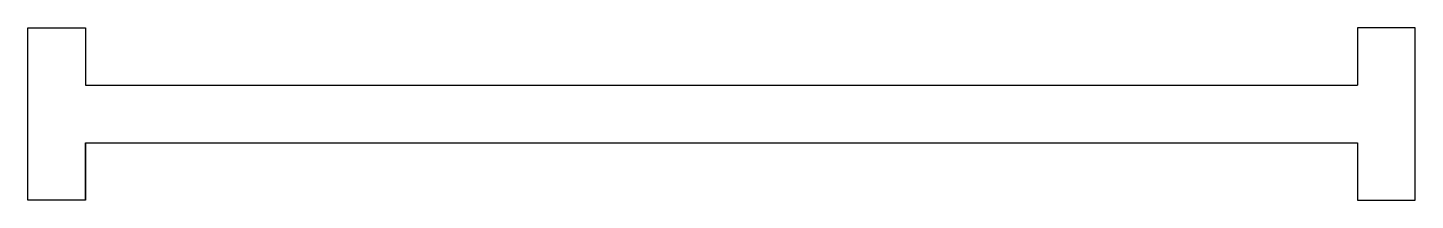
# Model space of a CAD drawing. Header units: inches. Extents: x 158.3 to 206.4, y -532.5 to -526.5.
import ezdxf

# ---------------------------------------------------------------- set-up
doc = ezdxf.new("R2010")
doc.units = ezdxf.units.IN
doc.header["$MEASUREMENT"] = 0
doc.layers.get('0').update_dxf_attribs({"color": 2, "lineweight": 9})

msp = doc.modelspace()

# ---------------------------------------------------------------- linework, layer by layer
at = {"lineweight": 30}
for p, q in [((158.255, -532.502), (158.255, -526.502)), ((158.255, -526.502), (160.255, -526.502)), ((160.255, -526.502), (160.255, -528.502)), ((160.255, -526.502), (160.255, -528.502)), ((206.437, -526.502), (204.437, -526.502)), ((204.437, -526.502), (204.437, -528.502)), ((206.437, -532.502), (206.437, -526.502)), ((160.255, -528.502), (204.437, -528.502)), ((160.255, -530.502), (160.255, -532.502)), ((160.255, -532.502), (160.255, -530.502)), ((160.255, -530.502), (204.437, -530.502)), ((204.437, -530.502), (204.437, -532.502)), ((160.255, -532.502), (158.255, -532.502)), ((204.437, -532.502), (206.437, -532.502))]:
    msp.add_line(p, q, dxfattribs=at)

doc.saveas('drawing.dxf')
